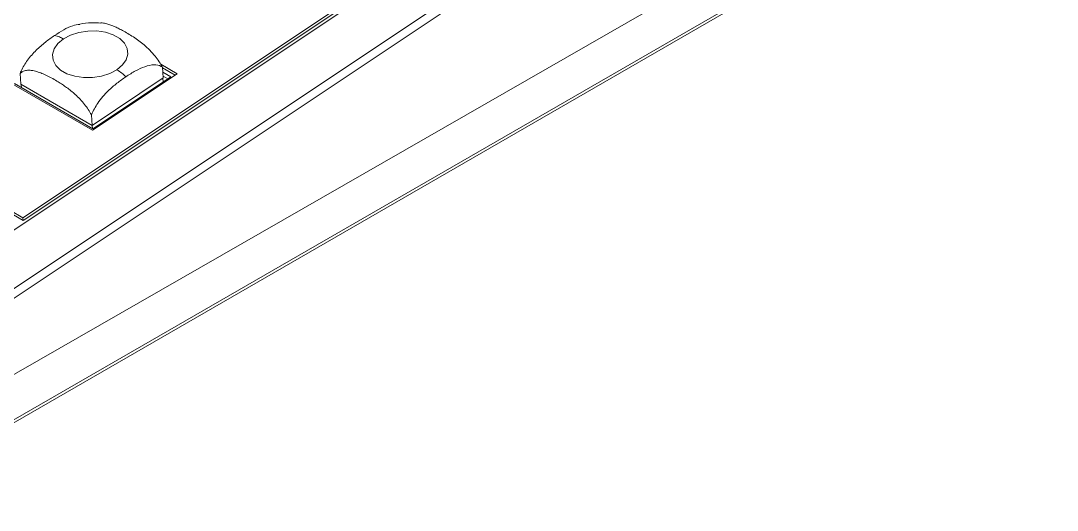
# Model space of a CAD drawing. Header units: millimetres. Extents: x 34 to 261, y 11 to 208.
# Drawn here: x 225.48 to 261.21, y 141.42 to 158.3 of the extents above; entities that cross this region are included whole.
import ezdxf

# ---------------------------------------------------------------- set-up
doc = ezdxf.new("R2010")
doc.units = ezdxf.units.MM

msp = doc.modelspace()

# ---------------------------------------------------------------- linework, layer by layer
at = {"color": 7, "linetype": 'Continuous', "lineweight": 15}
for p, q in [((215.9772, 144.9133), (251.1468, 168.3615)), ((217.6039, 143.9742), (252.7698, 167.4246)), ((252.9216, 167.192), (217.7558, 143.7416)), ((217.0754, 141.4191), (261.2137, 166.7675)), ((220.1393, 141.5925), (257.9107, 163.3975)), ((220.0771, 141.4551), (257.8184, 163.2427)), ((225.5562, 151.5109), (205.8703, 162.8753)), ((225.5627, 151.417), (205.8769, 162.7814)), ((239.2614, 160.6484), (225.5562, 151.5109)), ((239.268, 160.5545), (225.5627, 151.417)), ((230.8756, 156.4737), (230.3085, 156.8011)), ((230.3961, 156.3298), (230.3704, 156.6979)), ((230.8032, 156.4254), (230.3721, 156.6743)), ((230.6562, 156.3699), (230.3823, 156.528)), ((225.0295, 156.2177), (227.9569, 154.5278)), ((225.4563, 156.4827), (225.482, 156.1146)), ((230.3961, 156.3298), (227.9427, 154.6941)), ((227.9569, 154.5278), (230.8756, 156.4737)), ((227.9632, 154.5744), (230.6562, 156.3699)), ((230.3826, 156.3208), (230.3915, 156.1934)), ((230.4037, 156.2015), (230.3904, 156.2093)), ((230.3921, 156.3872), (230.5476, 156.2974)), ((225.262, 156.1337), (227.9632, 154.5744)), ((227.9427, 154.6941), (225.482, 156.1146)), ((225.4968, 156.1061), (225.5046, 155.9937)), ((227.9427, 154.6941), (227.917, 155.0621)), ((227.9512, 154.5813), (227.9433, 154.6944)), ((225.5627, 151.417), (225.5562, 151.5109))]:
    msp.add_line(p, q, dxfattribs=at)
at = {"color": 7, "linetype": 'Continuous', "lineweight": 15, "flags": 128}
for points in [[(226.9554, 157.6763), (227.2014, 157.8071), (227.4866, 157.8995), (227.7943, 157.9481), (228.1067, 157.95), (228.4056, 157.9052), (228.6736, 157.8162), (228.8952, 157.6883), (229.0575, 157.5288), (229.1511, 157.3471), (229.1704, 157.1536), (229.1145, 156.9597), (228.9865, 156.7766), (228.7939, 156.615)], [(228.7939, 156.615), (228.5478, 156.4842), (228.2627, 156.3918), (227.9549, 156.3432), (227.6426, 156.3413), (227.3437, 156.3861), (227.0756, 156.4751), (226.854, 156.603), (226.6917, 156.7625), (226.5982, 156.9442), (226.5788, 157.1377), (226.6348, 157.3316), (226.7628, 157.5147), (226.9554, 157.6763)]]:
    msp.add_lwpolyline(points, dxfattribs=at)
at = {"color": 7, "linetype": 'Continuous', "lineweight": 15}
for points, knots in [([(227.5208, 158.1777), (227.4388, 158.1674), (227.2602, 158.1447), (226.9611, 157.991), (226.7534, 157.8601), (226.6486, 157.7942)], [0, 0, 0, 0, 0.2957653, 0.6447589, 1, 1, 1, 1]), ([(228.243, 158.2234), (228.1329, 158.2303), (227.8913, 158.2456), (227.6506, 158.2087), (227.5196, 158.1886)], [0, 0, 0, 0, 0.4557876, 1, 1, 1, 1]), ([(230.3704, 156.6979), (230.3333, 156.7627), (230.2579, 156.8946), (230.1088, 157.0929), (229.932, 157.2888), (229.7392, 157.4651), (229.5482, 157.6155), (229.3623, 157.7451), (229.1748, 157.8629), (229.0007, 157.9621), (228.8413, 158.0443), (228.6967, 158.1106), (228.5527, 158.1668), (228.4052, 158.208), (228.2998, 158.2314), (228.2476, 158.2282), (228.2432, 158.2279)], [0, 0, 0, 0, 0.0705112, 0.1434785, 0.2326984, 0.3244469, 0.405771, 0.487752, 0.571099, 0.6547323, 0.7195054, 0.7844497, 0.8501515, 0.9162666, 0.9929149, 1, 1, 1, 1]), ([(226.6486, 157.7942), (226.542, 157.7199), (226.3272, 157.5702), (226.0079, 157.2925), (225.7144, 156.9601), (225.5365, 156.6692), (225.4682, 156.5103), (225.4563, 156.4827)], [0, 0, 0, 0, 0.2372044, 0.4779822, 0.725601, 0.9522649, 1, 1, 1, 1]), ([(226.6486, 157.7942), (226.7049, 157.7805), (226.8041, 157.7565), (226.9097, 157.7005), (226.9554, 157.6763)], [0, 0, 0, 0, 0.5679473, 1, 1, 1, 1]), ([(225.4563, 156.4827), (225.4871, 156.5083), (225.5497, 156.5605), (225.6825, 156.5961), (225.8456, 156.5958), (226.029, 156.555), (226.2141, 156.4882), (226.3968, 156.405), (226.583, 156.3071), (226.7572, 156.2052), (226.918, 156.1026), (227.0652, 156.0005), (227.2129, 155.8879), (227.3676, 155.7564), (227.5277, 155.601), (227.6787, 155.4273), (227.8121, 155.2461), (227.8818, 155.124), (227.917, 155.0621)], [0, 0, 0, 0, 0.0585698, 0.1191796, 0.1932897, 0.2695002, 0.3370516, 0.4051487, 0.4743805, 0.54385, 0.5976535, 0.6515991, 0.706174, 0.7610921, 0.8247597, 0.8897082, 0.9440957, 1, 1, 1, 1]), ([(228.7939, 156.615), (228.8527, 156.5776), (228.9593, 156.5099), (229.0629, 156.4158), (229.1093, 156.3736)], [0, 0, 0, 0, 0.5520218, 1, 1, 1, 1]), ([(229.1093, 156.3736), (229.2173, 156.4427), (229.433, 156.5806), (229.7607, 156.7328), (230.0716, 156.804), (230.2725, 156.7656), (230.3559, 156.7079), (230.3704, 156.6979)], [0, 0, 0, 0, 0.2392959, 0.4780096, 0.7256154, 0.9522674, 1, 1, 1, 1]), ([(227.917, 155.0621), (227.9851, 155.199), (228.139, 155.5085), (228.4639, 155.8674), (228.7969, 156.1564), (229.0046, 156.3008), (229.1093, 156.3736)], [0, 0, 0, 0, 0.2379154, 0.5382584, 0.7670811, 1, 1, 1, 1])]:
    msp.add_open_spline(points, degree=3, knots=knots, dxfattribs=at)

doc.saveas('drawing.dxf')
